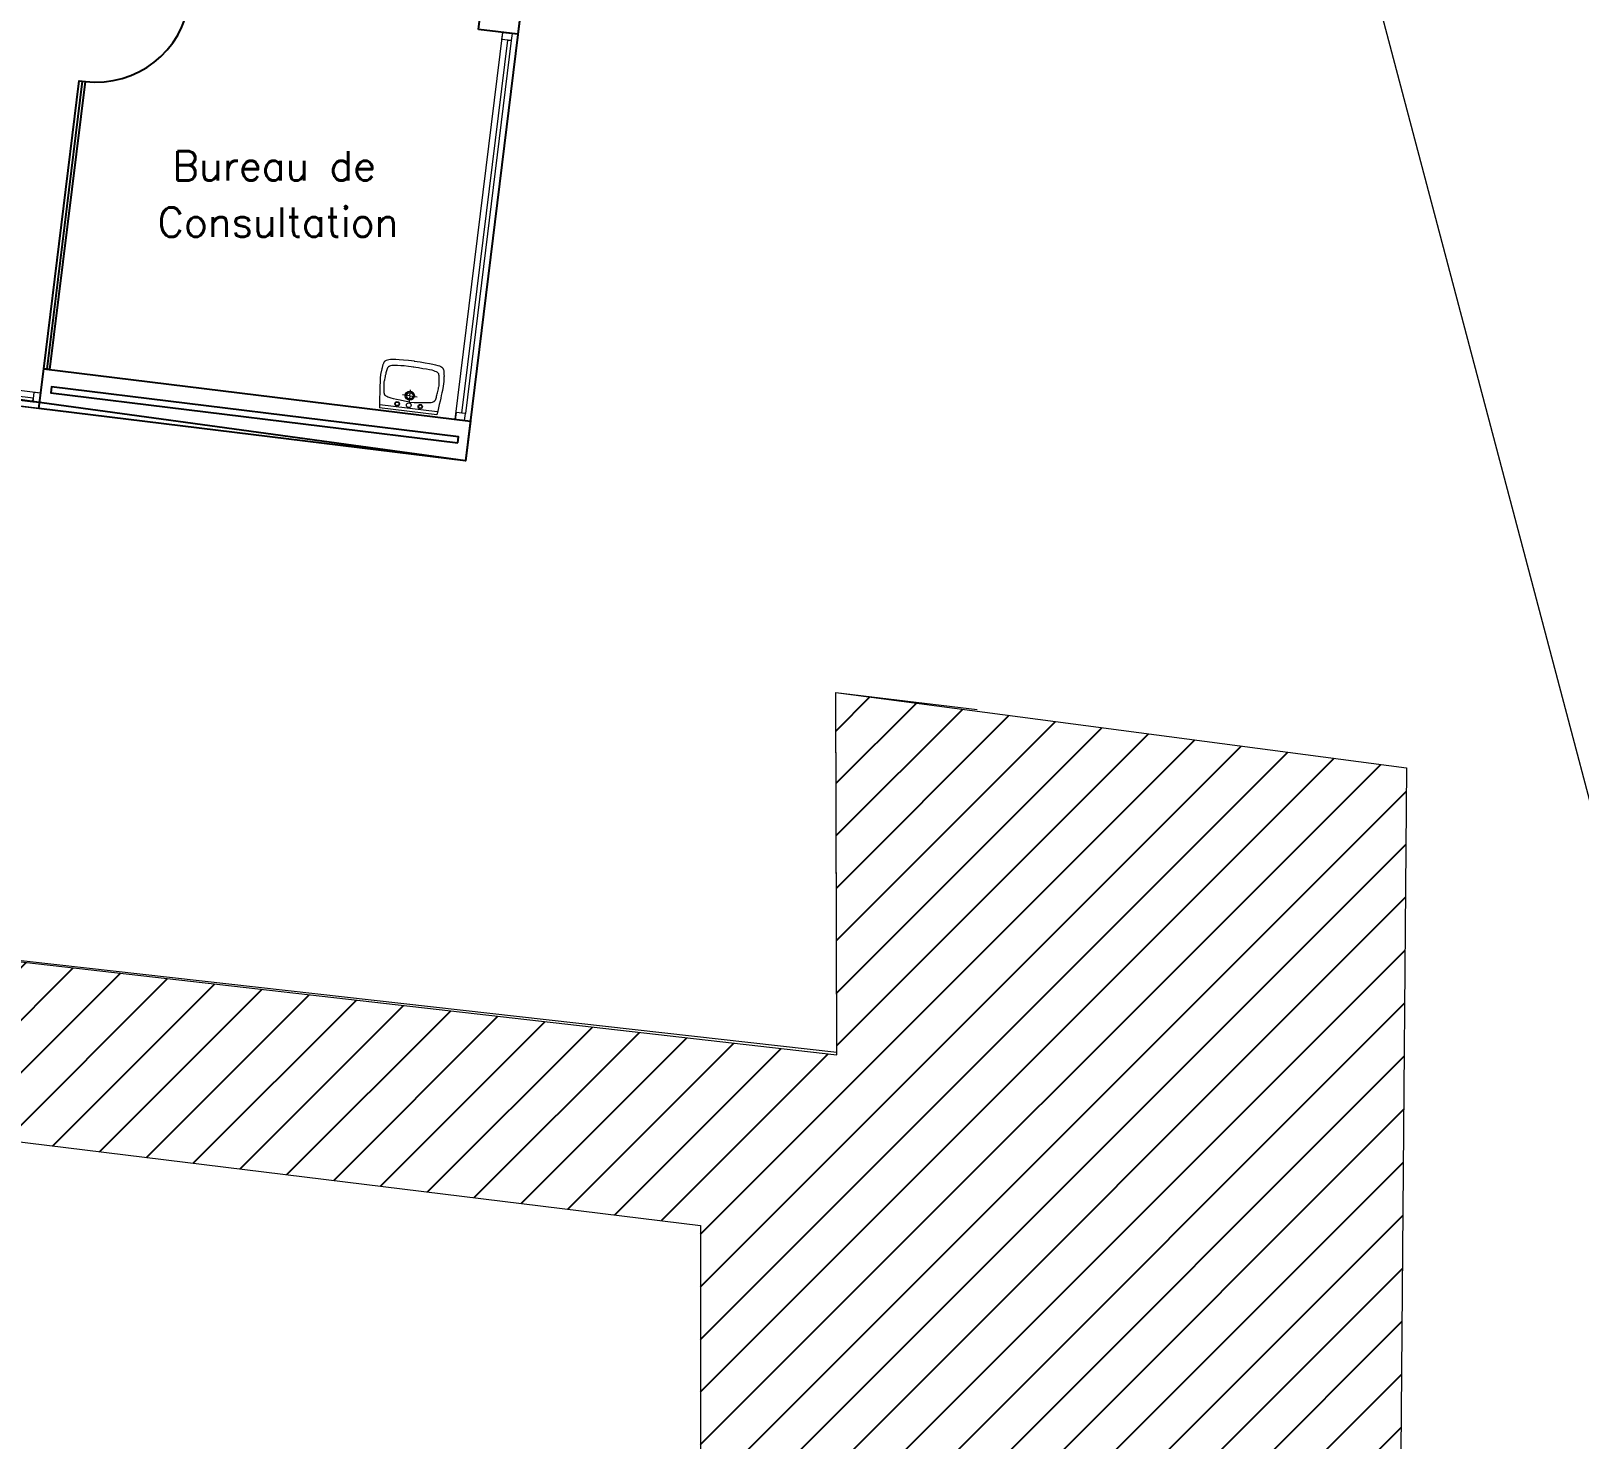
# Model space of a CAD drawing. Header units: metres. Extents: x -8 to 247, y -4 to 148.
# Drawn here: x 208.99 to 222.21, y 102.5 to 114.53 of the extents above; entities that cross this region are included whole.
import ezdxf

# ---------------------------------------------------------------- set-up
doc = ezdxf.new("R2010")
doc.units = ezdxf.units.M
doc.header["$LTSCALE"] = 5
doc.linetypes.add('CACHÉ', pattern=[0.25, 0.125, -0.125])
for name, color, linetype, lineweight in [('00_tx_rep_local', 7, 'Continuous', 5), ('800 Espace-vert', 8, 'Continuous', 5), ('A_chass', 4, 'Continuous', 20), ('A_SANI', 5, 'Continuous', 20)]:
    doc.layers.add(name, color=color, linetype=linetype, lineweight=lineweight)
for name, color, linetype in [('_contour jardin', 3, 'Continuous'), ('A_MUR_CLOI', 7, 'Continuous'), ('A_PORT', 7, 'Continuous'), ('Circulation jardin', 31, 'Continuous')]:
    doc.layers.add(name, color=color, linetype=linetype)
doc.styles.add('ROMANS', font='ROMANS')

msp = doc.modelspace()

# ---------------------------------------------------------------- hatches: boundary and pattern name
at = {"layer": 'Circulation jardin'}
h = msp.add_hatch(dxfattribs=at)
h.set_pattern_fill('ANSI31', color=8, scale=0.1, style=0)
h.paths.add_polyline_path([(201.69, 112.211), (201.125, 107.516), (194.438, 108.337), (193.68, 101.895), (186.914, 102.691), (186.741, 101.28), (186.73, 101.192), (193.478, 100.391), (190.839, 79.117), (184.663, 73.649), (183.359, 73.649), (183.166, 71.949), (186.891, 71.949), (186.941, 73.649), (190.104, 76.449), (200.191, 76.449), (201.96, 74.865), (201.791, 71.949), (203.301, 71.949), (203.472, 74.855), (204.901, 76.449), (212.568, 76.439), (214.709, 73.92), (214.709, 71.949), (209.191, 71.949), (209.191, 69.149), (217.944, 69.149), (217.944, 66.643), (220.744, 66.643), (220.744, 45.515), (230.944, 45.515), (230.944, 56.515), (239.48, 56.515), (237.208, 66.055), (230.944, 66.055), (230.944, 90.155), (228.17, 90.155), (217.944, 90.155), (217.944, 71.949), (215.873, 71.949), (215.873, 94.9), (216.702, 95.399), (221.874, 95.4), (221.874, 96.628), (221.174, 96.628), (221.174, 98.066), (221.874, 98.066), (221.874, 99.296), (220.664, 99.296), (220.74, 108.236), (215.866, 108.88), (215.873, 105.784), (202.659, 107.29), (203.228, 112.022)])
h.paths.add_polyline_path([(203.323, 88.137), (202.579, 78.043), (191.991, 78.043)], flags=16)
h.paths.add_polyline_path([(204.834, 88.095), (204.093, 78.043), (213.702, 78.043)], flags=16)
h.paths.add_polyline_path([(194.875, 99.384), (192.551, 80.564), (203.15, 90.005)], flags=16)
h.paths.add_polyline_path([(196.302, 100.049), (203.592, 91.786), (204.129, 99.079)], flags=16)
h.paths.add_polyline_path([(205.63, 98.893), (205.103, 91.744), (212.213, 98.077)], flags=16)
h.paths.add_polyline_path([(214.709, 98.278), (205.276, 89.877), (214.709, 79.185)], flags=16)
h.paths.add_polyline_path([(195.733, 106.657), (214.709, 104.327), (214.709, 99.289), (195.156, 101.712)], flags=16)
h.paths.add_polyline_path([(219.344, 88.699), (219.344, 67.964), (222.144, 67.964), (222.144, 57.915), (229.544, 57.915), (229.544, 88.699)], flags=16)
h.paths.add_polyline_path([(222.144, 56.515), (229.544, 56.515), (229.544, 46.915), (222.144, 46.915)], flags=16)
h.paths.add_polyline_path([(230.944, 64.655), (236.103, 64.655), (237.707, 57.915), (230.944, 57.915)], flags=16)

# ---------------------------------------------------------------- linework, layer by layer
at = {"layer": '800 Espace-vert', "color": 8}
for p, q in [((215.866, 108.88), (217.071, 108.733)), ((215.874, 105.807), (215.866, 108.88)), ((202.659, 107.29), (215.874, 105.807))]:
    msp.add_line(p, q, dxfattribs=at)
msp.add_lwpolyline([(224.594, 99.297), (217.779, 125.074), (208.616, 126.829), (200.592, 128.155), (192.274, 130.647), (190.987, 135.166), (190.482, 134.977, -0.24865), (188.012, 133.133, -0.428494), (181.509, 126.008)], format="xyb", dxfattribs=at)
msp.add_lwpolyline([(180.691, 121.281), (185.891, 121.281), (186.192, 121.228), (186.602, 121.048), (186.948, 120.764), (187.227, 120.37), (187.356, 120.015), (187.356, 117.768), (192.681, 117.166), (193.922, 127.27), (214.408, 124.754), (212.702, 110.858), (203.228, 112.022), (202.659, 107.29), (215.873, 105.784), (215.866, 108.88), (220.74, 108.236), (220.664, 99.296)], dxfattribs=at)
msp.add_lwpolyline([(195.733, 106.657), (214.709, 104.327), (214.709, 99.289), (195.156, 101.712)], close=True, dxfattribs=at)
at = {"layer": '_contour jardin', "color": 8}
msp.add_lwpolyline([(188.327, 114.194), (183.166, 71.949), (209.191, 71.949), (209.191, 69.149), (214.507, 69.149), (214.507, 64.743), (213.344, 64.743), (213.344, 56.443), (213.544, 56.443), (213.544, 55.643), (208.341, 55.643), (208.359, 38.378), (244.275, 38.415), (246.5, 41.324), (225.834, 125.748), (214.408, 124.754), (212.702, 110.858)], close=True, dxfattribs=at)
at = {"layer": 'A_chass', "color": 8}
msp.add_line((212.702, 110.858), (214.408, 124.754), dxfattribs=at)
at = {"layer": 'A_chass', "color": 8, "linetype": 'Continuous'}
for points in [[(212.614, 111.212), (213.02, 114.517), (213.149, 114.501), (212.743, 111.196)], [(212.671, 111.265), (213.062, 114.451), (213.092, 114.448), (212.701, 111.262)], [(209.059, 111.306), (209.075, 111.435), (205.77, 111.841), (205.754, 111.712)], [(209.01, 111.392), (205.823, 111.784), (205.82, 111.754), (209.006, 111.363)]]:
    msp.add_lwpolyline(points, close=True, dxfattribs=at)
at = {"layer": 'A_chass', "color": 8, "linetype": 'CACHÉ'}
for points in [[(213.092, 114.448), (213.013, 114.457), (213.02, 114.517), (213.1, 114.507)], [(209.065, 111.355), (209.075, 111.435), (209.016, 111.442), (209.006, 111.363)], [(212.701, 111.262), (212.622, 111.271), (212.614, 111.212), (212.694, 111.202)]]:
    msp.add_lwpolyline(points, close=True, dxfattribs=at)
at = {"layer": 'A_MUR_CLOI', "color": 8, "linetype": 'Continuous'}
msp.add_line((209.428, 114.102), (209.126, 111.64), dxfattribs=at)
for points in [[(212.812, 114.542), (213.623, 121.153), (213.961, 121.111), (213.149, 114.501)], [(209.101, 111.643), (209.403, 114.105), (209.453, 114.099), (209.15, 111.637)], [(209.059, 111.306), (209.101, 111.643), (212.743, 111.196), (212.702, 110.858)], [(212.635, 111.013), (212.641, 111.062), (209.167, 111.489), (209.161, 111.439)]]:
    msp.add_lwpolyline(points, close=True, dxfattribs=at)
at = {"layer": 'A_PORT', "color": 8, "linetype": 'Continuous'}
msp.add_arc((209.55, 114.893), 0.8, 263, 353, dxfattribs=at)
at = {"layer": 'A_SANI', "color": 8, "linetype": 'Continuous'}
for p, q in [((212.02, 111.599), (212.017, 111.588)), ((212.022, 111.609), (212.02, 111.599)), ((212.025, 111.619), (212.022, 111.609)), ((212.028, 111.628), (212.025, 111.619)), ((212.03, 111.636), (212.028, 111.628)), ((212.033, 111.643), (212.03, 111.636)), ((212.034, 111.646), (212.033, 111.643)), ((212.035, 111.649), (212.034, 111.646)), ((212.036, 111.651), (212.035, 111.649)), ((212.038, 111.654), (212.036, 111.651)), ((212.039, 111.656), (212.038, 111.654)), ((212.04, 111.658), (212.039, 111.656)), ((212.042, 111.66), (212.04, 111.658)), ((212.044, 111.661), (212.042, 111.66)), ((212.046, 111.663), (212.044, 111.661)), ((212.049, 111.664), (212.046, 111.663)), ((212.054, 111.667), (212.049, 111.664)), ((212.062, 111.669), (212.054, 111.667)), ((212.072, 111.671), (212.062, 111.669)), ((212.085, 111.672), (212.072, 111.671)), ((212.101, 111.672), (212.085, 111.672)), ((212.122, 111.672), (212.101, 111.672)), ((212.148, 111.67), (212.122, 111.672)), ((212.179, 111.668), (212.148, 111.67)), ((212.216, 111.664), (212.179, 111.668)), ((212.26, 111.659), (212.216, 111.664)), ((212.256, 111.66), (212.3, 111.654)), ((212.3, 111.654), (212.337, 111.648)), ((212.337, 111.648), (212.368, 111.643)), ((212.368, 111.643), (212.393, 111.639)), ((212.393, 111.639), (212.413, 111.634)), ((212.413, 111.634), (212.429, 111.63)), ((212.429, 111.63), (212.441, 111.625)), ((212.441, 111.625), (212.451, 111.621)), ((212.451, 111.621), (212.458, 111.617)), ((212.458, 111.617), (212.463, 111.613)), ((212.463, 111.613), (212.464, 111.611)), ((212.464, 111.611), (212.466, 111.609)), ((212.466, 111.609), (212.468, 111.607)), ((212.468, 111.607), (212.469, 111.605)), ((212.469, 111.605), (212.47, 111.603)), ((212.47, 111.603), (212.471, 111.601)), ((212.471, 111.601), (212.471, 111.598)), ((212.471, 111.598), (212.472, 111.595)), ((212.472, 111.595), (212.472, 111.592)), ((212.006, 111.508), (212.007, 111.52)), ((212.006, 111.497), (212.006, 111.508)), ((212.006, 111.486), (212.006, 111.497)), ((212.006, 111.475), (212.006, 111.486)), ((212.006, 111.465), (212.006, 111.475)), ((212.006, 111.456), (212.006, 111.465)), ((212.007, 111.52), (212.008, 111.531)), ((212.008, 111.531), (212.009, 111.543)), ((212.011, 111.554), (212.009, 111.543)), ((212.013, 111.565), (212.011, 111.554)), ((212.015, 111.577), (212.013, 111.565)), ((212.017, 111.588), (212.015, 111.577)), ((212.226, 111.414), (212.233, 111.465)), ((212.465, 111.451), (212.468, 111.462)), ((212.468, 111.462), (212.47, 111.473)), ((212.47, 111.473), (212.471, 111.484)), ((212.472, 111.592), (212.473, 111.589)), ((212.473, 111.499), (212.472, 111.488)), ((212.473, 111.589), (212.473, 111.581)), ((212.473, 111.581), (212.474, 111.573)), ((212.474, 111.521), (212.473, 111.51)), ((212.473, 111.51), (212.473, 111.499)), ((212.474, 111.573), (212.474, 111.564)), ((212.474, 111.564), (212.475, 111.554)), ((212.475, 111.543), (212.474, 111.532)), ((212.474, 111.532), (212.474, 111.521)), ((212.475, 111.554), (212.475, 111.543)), ((212.461, 111.276), (211.969, 111.336)), ((212.007, 111.447), (212.006, 111.456)), ((212.008, 111.44), (212.007, 111.447)), ((212.008, 111.436), (212.008, 111.44)), ((212.009, 111.433), (212.008, 111.436)), ((212.009, 111.43), (212.009, 111.433)), ((212.01, 111.428), (212.009, 111.43)), ((212.011, 111.425), (212.01, 111.428)), ((212.012, 111.423), (212.011, 111.425)), ((212.013, 111.421), (212.012, 111.423)), ((212.014, 111.419), (212.013, 111.421)), ((212.016, 111.417), (212.014, 111.419)), ((212.018, 111.415), (212.016, 111.417)), ((212.023, 111.411), (212.018, 111.415)), ((212.03, 111.407), (212.023, 111.411)), ((212.039, 111.403), (212.03, 111.407)), ((212.051, 111.398), (212.039, 111.403)), ((212.067, 111.393), (212.051, 111.398)), ((212.087, 111.388), (212.067, 111.393)), ((212.113, 111.382), (212.087, 111.388)), ((212.143, 111.375), (212.113, 111.382)), ((212.18, 111.368), (212.143, 111.375)), ((212.226, 111.414), (212.164, 111.422)), ((212.223, 111.359), (212.18, 111.368)), ((212.226, 111.414), (212.22, 111.363)), ((212.22, 111.36), (212.264, 111.357)), ((212.226, 111.414), (212.289, 111.406)), ((212.264, 111.357), (212.301, 111.356)), ((212.301, 111.356), (212.332, 111.355)), ((212.332, 111.355), (212.358, 111.355)), ((212.358, 111.355), (212.379, 111.355)), ((212.379, 111.355), (212.396, 111.356)), ((212.396, 111.356), (212.409, 111.357)), ((212.409, 111.357), (212.419, 111.359)), ((212.419, 111.359), (212.426, 111.362)), ((212.426, 111.362), (212.432, 111.364)), ((212.432, 111.364), (212.434, 111.366)), ((212.434, 111.366), (212.436, 111.367)), ((212.436, 111.367), (212.438, 111.369)), ((212.438, 111.369), (212.44, 111.371)), ((212.44, 111.371), (212.442, 111.373)), ((212.442, 111.373), (212.443, 111.375)), ((212.443, 111.375), (212.444, 111.377)), ((212.444, 111.377), (212.445, 111.38)), ((212.445, 111.38), (212.447, 111.382)), ((212.447, 111.382), (212.448, 111.386)), ((212.448, 111.386), (212.45, 111.393)), ((212.45, 111.393), (212.453, 111.401)), ((212.453, 111.401), (212.455, 111.41)), ((212.455, 111.41), (212.458, 111.419)), ((212.458, 111.419), (212.461, 111.43)), ((212.461, 111.43), (212.463, 111.44)), ((212.463, 111.44), (212.465, 111.451)), ((212.458, 111.251), (211.966, 111.311))]:
    msp.add_line(p, q, dxfattribs=at)
for points in [[(212.267, 111.71), (212.216, 111.715), (212.172, 111.719), (212.136, 111.722), (212.106, 111.723), (212.081, 111.724), (212.062, 111.723), (212.046, 111.721), (212.035, 111.719), (212.025, 111.716), (212.018, 111.712), (212.018, 111.712), (212.015, 111.71), (212.013, 111.708), (212.01, 111.705), (212.008, 111.703), (212.006, 111.7), (212.004, 111.697), (212.002, 111.693), (212, 111.69), (211.999, 111.685), (211.997, 111.681), (211.997, 111.681), (211.995, 111.675), (211.994, 111.67), (211.992, 111.664), (211.99, 111.658), (211.989, 111.652), (211.987, 111.645), (211.986, 111.639), (211.984, 111.632), (211.983, 111.626), (211.981, 111.62), (211.981, 111.62), (211.98, 111.614), (211.979, 111.609), (211.978, 111.603), (211.977, 111.598), (211.977, 111.592), (211.976, 111.586), (211.975, 111.58), (211.974, 111.574), (211.974, 111.567), (211.973, 111.56), (211.973, 111.56), (211.972, 111.543), (211.972, 111.525), (211.971, 111.504), (211.97, 111.481), (211.97, 111.457), (211.969, 111.43), (211.968, 111.403), (211.968, 111.373), (211.967, 111.343), (211.966, 111.311)], [(212.263, 111.71), (212.314, 111.703), (212.357, 111.696), (212.393, 111.69), (212.422, 111.684), (212.446, 111.679), (212.465, 111.673), (212.479, 111.668), (212.49, 111.663), (212.499, 111.658), (212.505, 111.652), (212.505, 111.652), (212.507, 111.65), (212.509, 111.647), (212.511, 111.644), (212.512, 111.641), (212.514, 111.638), (212.515, 111.634), (212.516, 111.63), (212.516, 111.626), (212.517, 111.622), (212.517, 111.617), (212.517, 111.617), (212.518, 111.611), (212.518, 111.605), (212.518, 111.599), (212.518, 111.593), (212.519, 111.587), (212.519, 111.58), (212.518, 111.573), (212.518, 111.567), (212.518, 111.56), (212.518, 111.554), (212.518, 111.554), (212.518, 111.548), (212.517, 111.542), (212.517, 111.537), (212.517, 111.531), (212.516, 111.526), (212.515, 111.52), (212.514, 111.514), (212.514, 111.508), (212.512, 111.501), (212.511, 111.494), (212.511, 111.494), (212.508, 111.478), (212.504, 111.459), (212.5, 111.439), (212.495, 111.417), (212.49, 111.393), (212.484, 111.367), (212.478, 111.34), (212.472, 111.312), (212.465, 111.282), (212.458, 111.251)]]:
    msp.add_lwpolyline(points, dxfattribs=at)
for centre, radius in [((212.118, 111.345), 0.0189), ((212.118, 111.345), 0.0144), ((212.226, 111.414), 0.0387), ((212.217, 111.333), 0.0204), ((212.226, 111.414), 0.0274), ((212.315, 111.321), 0.0189), ((212.315, 111.321), 0.0144)]:
    msp.add_circle(centre, radius, dxfattribs=at)

# ---------------------------------------------------------------- texts
at = {"layer": '00_tx_rep_local', "color": 8, "linetype": 'Continuous', "style": 'ROMANS'}
for s, p in [('Bureau de', (210.2, 113.253)), ('Consultation', (210.072, 112.772))]:
    msp.add_text(s, height=0.25, rotation=360, dxfattribs=at).set_placement(p)

doc.saveas('drawing.dxf')
